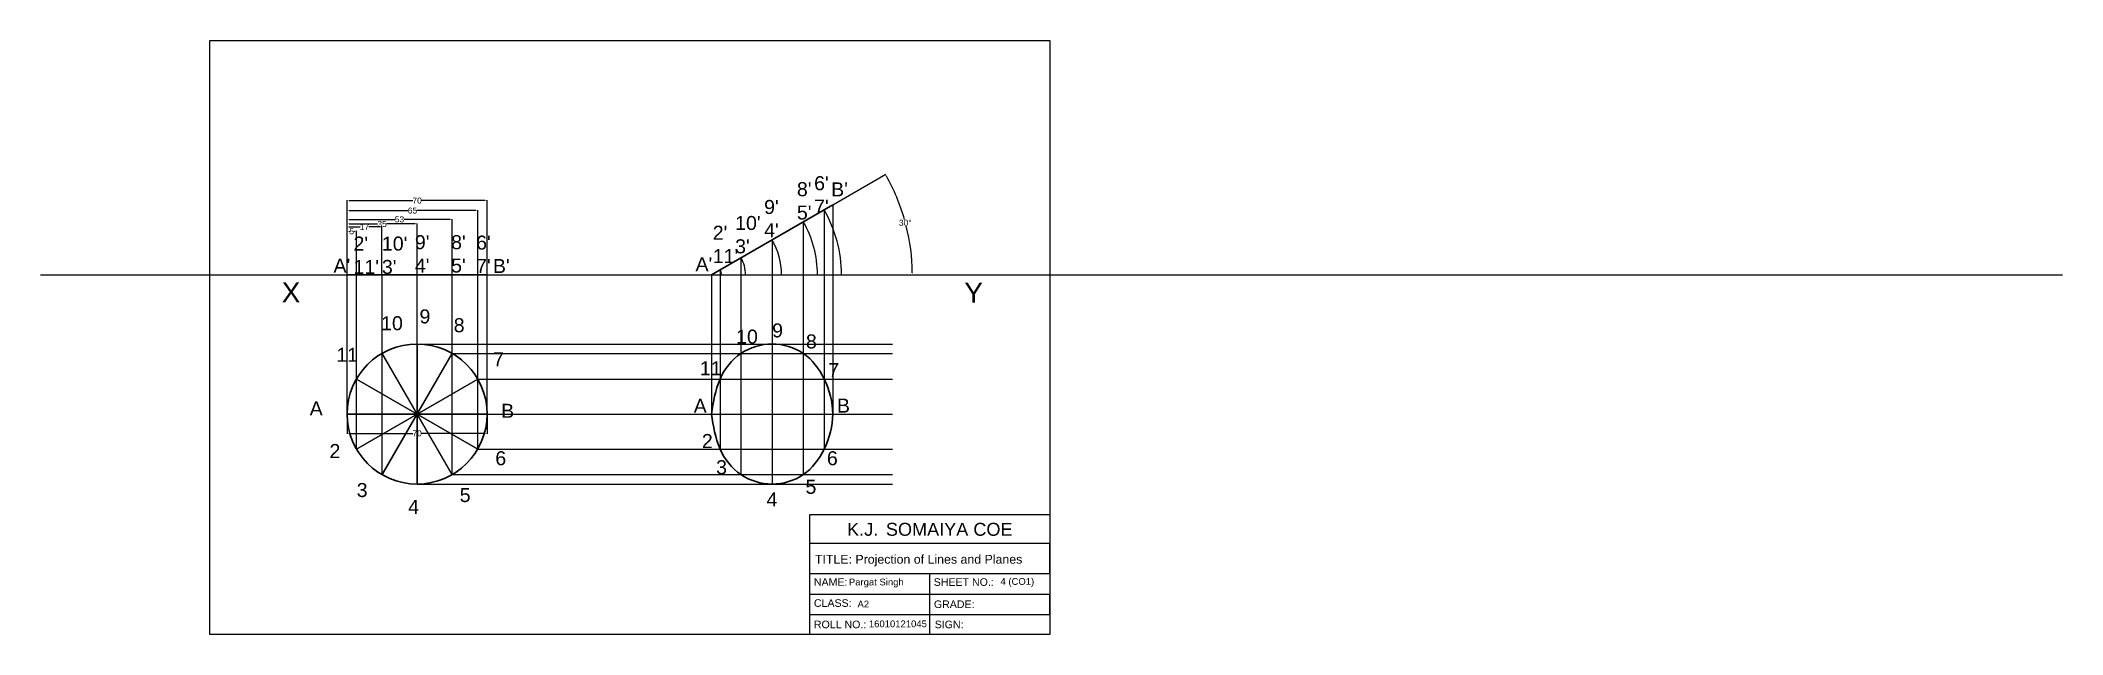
# Model space of a CAD drawing. Header units: millimetres. Extents: x 374 to 1385, y 194 to 491.
import ezdxf

# ---------------------------------------------------------------- set-up
doc = ezdxf.new("R2010")
doc.units = ezdxf.units.MM
doc.header["$MEASUREMENT"] = 0
doc.styles.get("Standard").update_dxf_attribs({"font": 'Arial.ttf'})
doc.dimstyles.get("Standard").update_dxf_attribs({"dimtxt": 3, "dimasz": 1, "dimexe": 0.18, "dimexo": 0.0625, "dimgap": 0.09, "dimtad": 0, "dimtih": 1, "dimtoh": 1, "dimdec": 0, "dimzin": 0, "dimdsep": 46, "dimtxsty": 'Standard', "dimcen": 0.09, "dimclrd": 1, "dimclrt": 2, "dimadec": 0, "dimazin": 0, "dimtfac": 1, "dimtdec": 0, "dimtofl": 0, "dimtmove": 0, "dimatfit": 3, "dimfxl": 1, "dimtfillclr": 2, "dimtolj": 1, "dimtzin": 0, "dimarcsym": 0})

# ---------------------------------------------------------------- blocks, each defined once
blk = doc.blocks.new('*U1')
blk.add_line((0, 0), (70, 0))
blk = doc.blocks.new('*U2')
at = {"color": 0, "linetype": 'ByBlock', "lineweight": -2, "transparency": 16777216}
for p, rotation in [((545.2, 273.9), 59.99999999999999), ((580.2, 273.9), 119.9999999999999), ((580.2, 334.5), 239.9999999999999), ((545.2, 334.5), 299.9999999999999), ((562.7, 269.2), 90), ((562.7, 339.2), 269.9999999999999), ((532.4, 286.7), 30), ((593, 286.7), 150), ((593, 321.7), 209.9999999999999), ((532.4, 321.7), 329.9999999999998), ((597.7, 304.2), 180)]:
    blk.add_blockref('*U1', p, dxfattribs=dict(at, rotation=rotation))
blk.add_blockref('*U1', (527.7, 304.2), dxfattribs=at)
blk = doc.blocks.new('*D3')
at = {"color": 0, "lineweight": -2, "transparency": 16777216}
for p, q in [((527.7, 373.8), (527.7, 395.7)), ((532.4, 373.8), (532.4, 395.7))]:
    blk.add_line(p, q, dxfattribs=at)
at = {"color": 1, "lineweight": -2, "transparency": 16777216}
for p, q in [((528.7, 395.5), (529, 395.5)), ((531.4, 395.5), (531.1, 395.5))]:
    blk.add_line(p, q, dxfattribs=at)
at = {"color": 1, "transparency": 16777216}
for points in [[(528.7, 395.6), (528.7, 395.3), (527.7, 395.5)], [(531.4, 395.6), (531.4, 395.3), (532.4, 395.5)]]:
    blk.add_solid(points, dxfattribs=at)
at = {"layer": 'Defpoints', "color": 0, "transparency": 16777216}
for p in [(532.4, 395.5), (527.7, 373.8), (532.4, 373.8)]:
    blk.add_point(p, dxfattribs=at)
at = {"color": 2, "transparency": 16777216, "insert": (530, 395.5), "char_height": 3, "attachment_point": 5}
blk.add_mtext('\\A1;5', dxfattribs=at)
blk = doc.blocks.new('*D4')
at = {"color": 0, "lineweight": -2, "transparency": 16777216}
for p, q in [((527.7, 373.8), (527.7, 397.9)), ((545.1, 374.1), (545.1, 397.9))]:
    blk.add_line(p, q, dxfattribs=at)
at = {"color": 1, "lineweight": -2, "transparency": 16777216}
for p, q in [((528.7, 397.7), (534.3, 397.7)), ((544.1, 397.7), (538.5, 397.7))]:
    blk.add_line(p, q, dxfattribs=at)
at = {"color": 1, "transparency": 16777216}
for points in [[(528.7, 397.9), (528.7, 397.5), (527.7, 397.7)], [(544.1, 397.9), (544.1, 397.5), (545.1, 397.7)]]:
    blk.add_solid(points, dxfattribs=at)
at = {"layer": 'Defpoints', "color": 0, "transparency": 16777216}
for p in [(545.1, 397.7), (527.7, 373.8), (545.1, 374.1)]:
    blk.add_point(p, dxfattribs=at)
at = {"color": 2, "transparency": 16777216, "insert": (536.4, 397.7), "char_height": 3, "attachment_point": 5}
blk.add_mtext('\\A1;17', dxfattribs=at)
blk = doc.blocks.new('*D5')
at = {"color": 0, "lineweight": -2, "transparency": 16777216}
for p, q in [((527.7, 373.8), (527.7, 399.4)), ((562.7, 373.8), (562.7, 399.4))]:
    blk.add_line(p, q, dxfattribs=at)
at = {"color": 1, "lineweight": -2, "transparency": 16777216}
for p, q in [((528.7, 399.2), (542.9, 399.2)), ((561.7, 399.2), (547.4, 399.2))]:
    blk.add_line(p, q, dxfattribs=at)
at = {"color": 1, "transparency": 16777216}
for points in [[(528.7, 399.4), (528.7, 399.1), (527.7, 399.2)], [(561.7, 399.4), (561.7, 399.1), (562.7, 399.2)]]:
    blk.add_solid(points, dxfattribs=at)
at = {"layer": 'Defpoints', "color": 0, "transparency": 16777216}
for p in [(562.7, 399.2), (527.7, 373.8), (562.7, 373.8)]:
    blk.add_point(p, dxfattribs=at)
at = {"color": 2, "transparency": 16777216, "insert": (545.2, 399.2), "char_height": 3, "attachment_point": 5}
blk.add_mtext('\\A1;35', dxfattribs=at)
blk = doc.blocks.new('*D6')
at = {"color": 0, "lineweight": -2, "transparency": 16777216}
for p, q in [((527.7, 373.8), (527.7, 401.6)), ((580.2, 373.8), (580.2, 401.6))]:
    blk.add_line(p, q, dxfattribs=at)
at = {"color": 1, "lineweight": -2, "transparency": 16777216}
for p, q in [((528.7, 401.5), (551.7, 401.5)), ((579.2, 401.5), (556.2, 401.5))]:
    blk.add_line(p, q, dxfattribs=at)
at = {"color": 1, "transparency": 16777216}
for points in [[(528.7, 401.6), (528.7, 401.3), (527.7, 401.5)], [(579.2, 401.6), (579.2, 401.3), (580.2, 401.5)]]:
    blk.add_solid(points, dxfattribs=at)
at = {"layer": 'Defpoints', "color": 0, "transparency": 16777216}
for p in [(580.2, 401.5), (527.7, 373.8), (580.2, 373.8)]:
    blk.add_point(p, dxfattribs=at)
at = {"color": 2, "transparency": 16777216, "insert": (553.9, 401.5), "char_height": 3, "attachment_point": 5}
blk.add_mtext('\\A1;53', dxfattribs=at)
blk = doc.blocks.new('*D7')
at = {"color": 0, "lineweight": -2, "transparency": 16777216}
for p, q in [((527.7, 373.8), (527.7, 406.1)), ((593, 373.8), (593, 406.1))]:
    blk.add_line(p, q, dxfattribs=at)
at = {"color": 1, "lineweight": -2, "transparency": 16777216}
for p, q in [((528.7, 405.9), (558.1, 405.9)), ((592, 405.9), (562.6, 405.9))]:
    blk.add_line(p, q, dxfattribs=at)
at = {"color": 1, "transparency": 16777216}
for points in [[(528.7, 406.1), (528.7, 405.8), (527.7, 405.9)], [(592, 406.1), (592, 405.8), (593, 405.9)]]:
    blk.add_solid(points, dxfattribs=at)
at = {"layer": 'Defpoints', "color": 0, "transparency": 16777216}
for p in [(593, 405.9), (527.7, 373.8), (593, 373.8)]:
    blk.add_point(p, dxfattribs=at)
at = {"color": 2, "transparency": 16777216, "insert": (560.4, 405.9), "char_height": 3, "attachment_point": 5}
blk.add_mtext('\\A1;65', dxfattribs=at)
blk = doc.blocks.new('*D8')
at = {"color": 0, "lineweight": -2, "transparency": 16777216}
for p, q in [((527.7, 373.8), (527.7, 411.1)), ((597.7, 373.8), (597.7, 411.1))]:
    blk.add_line(p, q, dxfattribs=at)
at = {"color": 1, "lineweight": -2, "transparency": 16777216}
for p, q in [((528.7, 410.9), (560.5, 410.9)), ((596.7, 410.9), (564.9, 410.9))]:
    blk.add_line(p, q, dxfattribs=at)
at = {"color": 1, "transparency": 16777216}
for points in [[(528.7, 411.1), (528.7, 410.8), (527.7, 410.9)], [(596.7, 411.1), (596.7, 410.8), (597.7, 410.9)]]:
    blk.add_solid(points, dxfattribs=at)
at = {"layer": 'Defpoints', "color": 0, "transparency": 16777216}
for p in [(597.7, 410.9), (527.7, 373.8), (597.7, 373.8)]:
    blk.add_point(p, dxfattribs=at)
at = {"color": 2, "transparency": 16777216, "insert": (562.7, 410.9), "char_height": 3, "attachment_point": 5}
blk.add_mtext('\\A1;70', dxfattribs=at)
blk = doc.blocks.new('*D9')
at = {"color": 0, "lineweight": -2, "transparency": 16777216}
for p, q in [((527.7, 304.2), (527.7, 294.3)), ((597.7, 304.2), (597.7, 294.3))]:
    blk.add_line(p, q, dxfattribs=at)
at = {"color": 1, "lineweight": -2, "transparency": 16777216}
for p, q in [((528.7, 294.5), (560.5, 294.5)), ((596.7, 294.5), (564.9, 294.5))]:
    blk.add_line(p, q, dxfattribs=at)
at = {"color": 1, "transparency": 16777216}
for points in [[(528.7, 294.7), (528.7, 294.3), (527.7, 294.5)], [(596.7, 294.7), (596.7, 294.3), (597.7, 294.5)]]:
    blk.add_solid(points, dxfattribs=at)
at = {"layer": 'Defpoints', "color": 0, "transparency": 16777216}
for p in [(527.7, 304.2), (597.7, 304.2), (597.7, 294.5)]:
    blk.add_point(p, dxfattribs=at)
at = {"color": 2, "transparency": 16777216, "insert": (562.7, 294.5), "char_height": 3, "attachment_point": 5}
blk.add_mtext('\\A1;70', dxfattribs=at)
blk = doc.blocks.new('*D10')
at = {"color": 0, "lineweight": -2, "transparency": 16777216}
blk.add_line((770.6, 408.8), (797, 424.1), dxfattribs=at)
at = {"color": 1, "lineweight": -2, "transparency": 16777216}
for start, end in [(15.9611, 29.4292), (0.5708, 14.0432)]:
    blk.add_arc((709.9, 373.8), 100.4, start, end, dxfattribs=at)
at = {"color": 1, "transparency": 16777216}
for points in [[(797.2, 423), (797.5, 423.2), (796.8, 424)], [(810.4, 374.8), (810.1, 374.8), (810.3, 373.8)]]:
    blk.add_solid(points, dxfattribs=at)
at = {"layer": 'Defpoints', "color": 0, "transparency": 16777216}
for p in [(770.5, 408.8), (808.7, 391.2), (374.4, 373.8), (709.9, 373.8), (1385.4, 373.8)]:
    blk.add_point(p, dxfattribs=at)
at = {"color": 2, "transparency": 16777216, "insert": (806.8, 399.8), "char_height": 3, "attachment_point": 5}
blk.add_mtext('\\A1;30°', dxfattribs=at)

msp = doc.modelspace()

# ---------------------------------------------------------------- linework, layer by layer
for p, q in [((709.9, 373.8), (770.5, 408.8)), ((374.4, 373.8), (1385.4, 373.8)), ((879.1, 239.4), (759.1, 239.4)), ((879.1, 224.4), (879.1, 239.4)), ((759.1, 214), (759.1, 224.4)), ((759.1, 224.4), (879.1, 224.4)), ((819.1, 194), (819.1, 224.4)), ((879.1, 214), (759.1, 214)), ((879.1, 204), (879.1, 214)), ((759.1, 194), (759.1, 204)), ((759.1, 204), (879.1, 204))]:
    msp.add_line(p, q)
at = {"lineweight": 30}
for p, q in [((709.9, 373.8), (770.5, 408.8)), ((527.7, 373.8), (597.7, 373.8))]:
    msp.add_line(p, q, dxfattribs=at)
at = {"color": 3}
for p, q in [((766.2, 406.3), (766.2, 286.7)), ((770.5, 408.8), (770.5, 304.2)), ((755.8, 400.3), (755.8, 273.9)), ((740.2, 391.3), (740.2, 269.2)), ((714.2, 376.3), (714.2, 286.7)), ((724.6, 382.3), (724.6, 273.9)), ((527.7, 304.2), (527.7, 373.8)), ((532.4, 286.7), (532.4, 373.8)), ((545.2, 273.9), (545.2, 373.8)), ((562.7, 339.2), (562.7, 373.8)), ((580.2, 273.9), (580.2, 373.8)), ((593, 286.7), (593, 373.8)), ((597.7, 304.2), (597.7, 373.8)), ((709.9, 373.8), (709.9, 304.2))]:
    msp.add_line(p, q, dxfattribs=at)
at = {"color": 4}
for p, q in [((562.7, 339.2), (800.4, 339.2)), ((580.2, 334.5), (800.4, 334.5)), ((593, 321.7), (800.4, 321.7)), ((597.7, 304.2), (800.4, 304.2)), ((593, 286.7), (800.4, 286.7)), ((580.2, 273.9), (800.4, 273.9)), ((562.7, 269.2), (800.4, 269.2))]:
    msp.add_line(p, q, dxfattribs=at)
for points in [[(459.1, 491), (879.1, 491), (879.1, 194), (459.1, 194)], [(879.1, 194), (759.1, 194), (759.1, 254), (879.1, 254)]]:
    msp.add_lwpolyline(points, close=True)
at = {"lineweight": 30}
msp.add_circle((562.7, 304.2), 35, dxfattribs=at)
for radius in [65, 53, 35, 5, 17]:
    msp.add_arc((709.9, 373.8), radius, 0, 30)
msp.add_spline([(709.9, 304.2), (714.2, 286.7), (724.6, 273.9), (740.2, 269.2), (755.8, 273.9), (766.2, 286.7), (770.5, 304.2), (766.2, 321.7), (755.8, 334.5), (740.2, 339.2), (724.6, 334.5), (714.2, 321.7), (709.9, 304.2)], degree=3, dxfattribs=at)

# ---------------------------------------------------------------- block references
msp.add_blockref('*U2', (0, 0))

# ---------------------------------------------------------------- texts
at = {"attachment_point": 1}
for s, width, gutter_width, insert, char_height in [("8'\\P5'", 22.903, 1, (752.6, 420.1), 7), ("6'\\P7'", 22.903, 1, (761.2, 423.1), 7), ("B'", 22.903, 1, (769.7, 420), 7), ("9'\\P4'", 22.903, 1, (736.2, 411.2), 7), ("2'\\P11'", 22.903, 1, (710.5, 398.3), 7), ("10'\\P3'", 22.903, 1, (721.7, 403.2), 7), ("2'\\P11'", 22.903, 1, (530.9, 392.9), 7), ("10'\\P3'", 22.903, 1, (545.1, 392.9), 7), ("9'\\P4'", 22.903, 1, (561.6, 393.6), 7), ("8'\\P5'", 22.903, 1, (579.7, 393.6), 7), ("6'\\P7'", 22.903, 1, (592.2, 393.4), 7), ("A'", 22.903, 1, (520.9, 381.9), 7), ("B'", 22.903, 1, (600.6, 381.7), 7), ("A'", 22.903, 1, (701.9, 382.6), 7), ('X', 22.903, 1, (495, 370), 10), ('Y', 22.903, 1, (836.3, 369.9), 10), ('9', 22.903, 1, (563.9, 356.5), 7), ('10', 22.903, 1, (544.7, 353.1), 7), ('8', 22.903, 1, (581, 352.1), 7), ('10', 22.903, 1, (722.2, 346.4), 7), ('9', 22.903, 1, (740.2, 349.5), 7), ('8', 22.903, 1, (757.1, 344), 7), ('11', 22.903, 1, (522.3, 337.3), 7), ('7', 22.903, 1, (600.7, 335.1), 7), ('11', 22.903, 1, (704.1, 330.6), 7), ('7', 22.903, 1, (768.3, 329.7), 7), ('A', 22.903, 1, (509, 310.5), 7), ('B', 22.903, 1, (604.7, 309.3), 7), ('A', 22.903, 1, (701, 311.8), 7), ('B', 22.903, 1, (772.6, 311.9), 7), ('2', 22.903, 1, (705.1, 294.2), 7), ('2', 22.903, 1, (518.9, 289.2), 7), ('6', 22.903, 1, (601.8, 285.6), 7), ('6', 22.903, 1, (767.6, 285.6), 7), ('3', 22.903, 1, (712.2, 281.1), 7), ('3', 22.903, 1, (532.5, 269.7), 7), ('5', 22.903, 1, (584, 267.2), 7), ('4', 22.903, 1, (737.4, 265), 7), ('5', 22.903, 1, (756.9, 271.3), 7), ('4', 22.903, 1, (558.2, 261.3), 7), ('\\pxi-3,l4,t4;K.J.^ISOMAIYA COE', 310.756, 32.4, (771.2, 249.8), 6.474), ('TITLE: Projection of Lines and Planes', 212.295, 22.1, (761.6, 233.8), 4.423), ('NAME: ', 91.021, 19, (761.1, 222.1), 3.79), ('Pargat Singh', 50.121, 17, (778.6, 221.9), 3.391), ('SHEET NO.: ', 91.021, 19, (821, 222.1), 3.793), ('4 (CO1)', 50.121, 17, (854.4, 222.2), 3.39), ('CLASS: ', 91.021, 19, (761.1, 211.6), 3.79), ('A2', 50.121, 17, (782.9, 210.9), 3.39), ('GRADE: ', 91.021, 19, (821.1, 211), 3.79), ('ROLL NO.: ', 91.021, 19, (761.1, 200.9), 3.79), ('16010121045', 50.121, 17, (788.6, 201), 3.391), ('SIGN: ', 91.021, 19, (821.5, 200.9), 3.79)]:
    msp.add_mtext_dynamic_manual_height_columns(s, width=width, gutter_width=gutter_width, heights=[0], dxfattribs=dict(at, insert=insert, char_height=char_height))

# ---------------------------------------------------------------- dimensions: what is measured, and where the dimension line sits
dim = msp.add_angular_dim_2l(base=(808.7, 391.2), line1=((709.9, 373.8), (770.5, 408.8)), line2=((374.4, 373.8), (1385.4, 373.8)), dimstyle='Standard')
dim.commit()
dim.dimension.update_dxf_attribs({"geometry": '*D10', "text_midpoint": (806.8, 399.8)})
for base, p1, p2, picture, middle in [((597.7, 410.9), (527.7, 373.8), (597.7, 373.8), '*D8', (562.7, 410.9)), ((593, 405.9), (527.7, 373.8), (593, 373.8), '*D7', (560.4, 405.9)), ((580.1965222, 401.4631472), (527.6965222, 373.7778232), (580.1965222, 373.7778232), '*D6', (553.9465222, 401.4631472)), ((562.7, 399.2), (527.7, 373.8), (562.7, 373.8), '*D5', (545.2, 399.2)), ((545.1, 397.7), (527.7, 373.8), (545.1, 374.1), '*D4', (536.4, 397.7)), ((532.4, 395.5), (527.7, 373.8), (532.4, 373.8), '*D3', (530, 395.5)), ((597.7, 294.5), (527.7, 304.2), (597.7, 304.2), '*D9', (562.7, 294.5))]:
    dim = msp.add_linear_dim(base=base, p1=p1, p2=p2, dimstyle='Standard')
    dim.commit()
    dim.dimension.update_dxf_attribs({"geometry": picture, "text_midpoint": middle})

doc.saveas('drawing.dxf')
